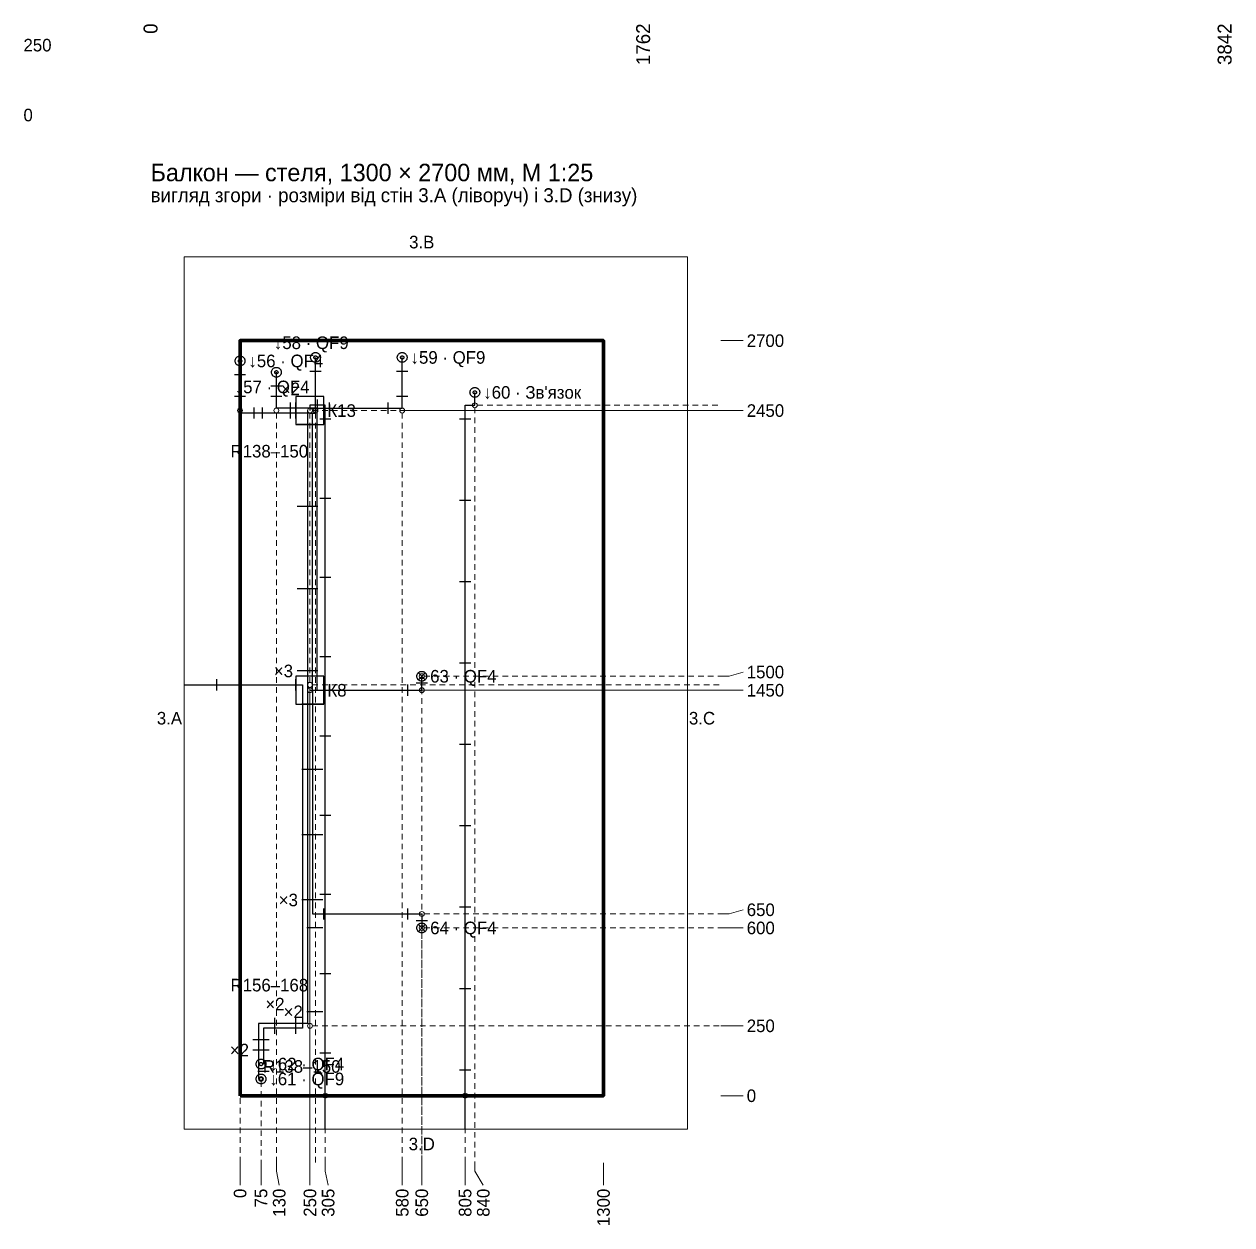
# Paper-space layout '09 Розгортки (продовження)' of a CAD drawing. Header units: millimetres. Extents: x 0 to 841, y 0 to 594.
# Drawn here: x 305.5 to 478.3, y 250.1 to 421.9 of the extents above; entities that cross this region are included whole.
import ezdxf
from ezdxf.enums import TextEntityAlignment as Align

# ---------------------------------------------------------------- set-up
doc = ezdxf.new("R2010")
doc.units = ezdxf.units.MM
doc.linetypes.add('E_CABLE_DASH', pattern=[225, 150, -75])
for name, color, linetype in [('E-ELEV', 7, 'Continuous'), ('M-FIX', 7, 'Continuous'), ('W-BOX', 1, 'Continuous'), ('W-CABLE-LIGHT', 1, 'E_CABLE_DASH'), ('W-CABLE-LOW', 1, 'E_CABLE_DASH'), ('W-CABLE-SOCKET', 1, 'E_CABLE_DASH')]:
    doc.layers.add(name, color=color, linetype=linetype)
doc.styles.add('PLEX_LIGHT', font='IBMPlexSans-Light.ttf')

psp = doc.layouts.new('09 Розгортки (продовження)')

# ---------------------------------------------------------------- linework, layer by layer
at = {"layer": 'E-ELEV', "lineweight": 13, "true_color": 0x29251f}
for p, q in [((405.19, 376.59), (406.39, 376.59)), ((406.39, 376.59), (408.39, 376.59)), ((405.19, 366.59), (406.39, 366.59)), ((406.39, 366.59), (408.39, 366.59)), ((405.19, 328.59), (406.39, 328.59)), ((406.39, 328.59), (408.39, 329.19)), ((405.19, 326.59), (406.39, 326.59)), ((406.39, 326.59), (408.39, 326.59)), ((405.19, 294.59), (406.39, 294.59)), ((406.39, 294.59), (408.39, 295.19)), ((405.19, 292.59), (406.39, 292.59)), ((406.39, 292.59), (408.39, 292.59)), ((405.19, 278.59), (406.39, 278.59)), ((406.39, 278.59), (408.39, 278.59)), ((405.19, 268.59), (406.39, 268.59)), ((406.39, 268.59), (408.39, 268.59)), ((336.39, 258.99), (336.39, 257.79)), ((336.39, 257.79), (336.39, 255.79)), ((339.39, 258.99), (339.39, 257.79)), ((339.39, 257.79), (339.39, 255.79)), ((341.59, 258.99), (341.59, 257.79)), ((341.59, 257.79), (341.99, 255.79)), ((346.39, 258.99), (346.39, 257.79)), ((346.39, 257.79), (346.39, 255.79)), ((348.59, 258.99), (348.59, 257.79)), ((348.59, 257.79), (348.99, 255.79)), ((359.59, 258.99), (359.59, 257.79)), ((359.59, 257.79), (359.59, 255.79)), ((362.39, 258.99), (362.39, 257.79)), ((362.39, 257.79), (362.39, 255.79)), ((368.59, 258.99), (368.59, 257.79)), ((368.59, 257.79), (368.59, 255.79)), ((369.99, 258.99), (369.99, 257.79)), ((369.99, 257.79), (371.19, 255.79)), ((388.39, 258.99), (388.39, 257.79)), ((388.39, 257.79), (388.39, 255.79))]:
    psp.add_line(p, q, dxfattribs=at)
at = {"layer": 'E-ELEV', "lineweight": 13, "true_color": 0xd9d3c8}
for p, q in [((346.74, 366.59), (347.54, 366.59)), ((348.14, 366.59), (348.94, 366.59)), ((349.54, 366.59), (350.34, 366.59)), ((350.94, 366.59), (351.74, 366.59)), ((352.34, 366.59), (353.14, 366.59)), ((353.74, 366.59), (354.54, 366.59)), ((355.14, 366.59), (355.94, 366.59)), ((356.54, 366.59), (357.34, 366.59)), ((357.94, 366.59), (358.74, 366.59)), ((359.34, 366.59), (360.14, 366.59)), ((359.94, 366.59), (360.74, 366.59)), ((360.74, 366.59), (361.54, 366.59)), ((361.34, 366.59), (362.14, 366.59)), ((362.14, 366.59), (362.94, 366.59)), ((362.74, 366.59), (363.54, 366.59)), ((363.54, 366.59), (364.34, 366.59)), ((364.14, 366.59), (364.94, 366.59)), ((364.94, 366.59), (365.74, 366.59)), ((365.54, 366.59), (366.34, 366.59)), ((366.34, 366.59), (367.14, 366.59)), ((366.94, 366.59), (367.74, 366.59)), ((367.74, 366.59), (368.54, 366.59)), ((368.34, 366.59), (369.14, 366.59)), ((369.14, 366.59), (369.94, 366.59)), ((369.74, 366.59), (370.54, 366.59)), ((369.99, 367), (369.99, 366.2)), ((370.34, 367.35), (371.14, 367.35)), ((370.54, 366.59), (371.34, 366.59)), ((371.14, 366.59), (371.94, 366.59)), ((371.74, 367.35), (372.54, 367.35)), ((371.94, 366.59), (372.74, 366.59)), ((372.54, 366.59), (373.34, 366.59)), ((373.14, 367.35), (373.94, 367.35)), ((373.34, 366.59), (374.14, 366.59)), ((373.94, 366.59), (374.74, 366.59)), ((374.54, 367.35), (375.34, 367.35)), ((374.74, 366.59), (375.54, 366.59)), ((375.34, 366.59), (376.14, 366.59)), ((375.94, 367.35), (376.74, 367.35)), ((376.14, 366.59), (376.94, 366.59)), ((376.74, 366.59), (377.54, 366.59)), ((377.34, 367.35), (378.14, 367.35)), ((377.54, 366.59), (378.34, 366.59)), ((378.14, 366.59), (378.94, 366.59)), ((378.74, 367.35), (379.54, 367.35)), ((378.94, 366.59), (379.74, 366.59)), ((379.54, 366.59), (380.34, 366.59)), ((380.14, 367.35), (380.94, 367.35)), ((380.34, 366.59), (381.14, 366.59)), ((380.94, 366.59), (381.74, 366.59)), ((381.54, 367.35), (382.34, 367.35)), ((381.74, 366.59), (382.54, 366.59)), ((382.34, 366.59), (383.14, 366.59)), ((382.94, 367.35), (383.74, 367.35)), ((383.14, 366.59), (383.94, 366.59)), ((383.74, 366.59), (384.54, 366.59)), ((384.34, 367.35), (385.14, 367.35)), ((384.54, 366.59), (385.34, 366.59)), ((385.14, 366.59), (385.94, 366.59)), ((385.74, 367.35), (386.54, 367.35)), ((385.94, 366.59), (386.74, 366.59)), ((386.54, 366.59), (387.34, 366.59)), ((387.14, 367.35), (387.94, 367.35)), ((387.34, 366.59), (388.14, 366.59)), ((387.94, 366.59), (388.74, 366.59)), ((388.54, 367.35), (389.34, 367.35)), ((388.74, 366.59), (389.54, 366.59)), ((389.34, 366.59), (390.14, 366.59)), ((389.94, 367.35), (390.74, 367.35)), ((390.14, 366.59), (390.94, 366.59)), ((390.74, 366.59), (391.54, 366.59)), ((391.34, 367.35), (392.14, 367.35)), ((391.54, 366.59), (392.34, 366.59)), ((392.14, 366.59), (392.94, 366.59)), ((392.74, 367.35), (393.54, 367.35)), ((392.94, 366.59), (393.74, 366.59)), ((393.54, 366.59), (394.34, 366.59)), ((394.14, 367.35), (394.94, 367.35)), ((394.34, 366.59), (395.14, 366.59)), ((394.94, 366.59), (395.74, 366.59)), ((395.54, 367.35), (396.34, 367.35)), ((395.74, 366.59), (396.54, 366.59)), ((396.34, 366.59), (397.14, 366.59)), ((396.94, 367.35), (397.74, 367.35)), ((397.14, 366.59), (397.94, 366.59)), ((397.74, 366.59), (398.54, 366.59)), ((398.34, 367.35), (399.14, 367.35)), ((398.54, 366.59), (399.34, 366.59)), ((399.14, 366.59), (399.94, 366.59)), ((399.74, 367.35), (400.54, 367.35)), ((399.94, 366.59), (400.74, 366.59)), ((400.54, 366.59), (401.34, 366.59)), ((401.14, 367.35), (401.94, 367.35)), ((401.34, 366.59), (402.14, 366.59)), ((401.94, 366.59), (402.74, 366.59)), ((402.54, 367.35), (403.34, 367.35)), ((402.74, 366.59), (403.54, 366.59)), ((403.34, 366.59), (404.14, 366.59)), ((403.94, 367.35), (404.74, 367.35)), ((404.14, 366.59), (404.94, 366.59)), ((404.74, 366.59), (405.19, 366.59)), ((336.39, 366.24), (336.39, 365.44)), ((336.39, 364.84), (336.39, 364.04)), ((341.59, 366.24), (341.59, 365.44)), ((341.59, 364.84), (341.59, 364.04)), ((346.39, 366.24), (346.39, 365.44)), ((346.39, 364.84), (346.39, 364.04)), ((347.19, 366.24), (347.19, 365.44)), ((347.19, 364.84), (347.19, 364.04)), ((359.59, 366.24), (359.59, 365.44)), ((359.59, 364.84), (359.59, 364.04)), ((369.99, 365.6), (369.99, 364.8)), ((336.39, 363.44), (336.39, 362.64)), ((341.59, 363.44), (341.59, 362.64)), ((346.39, 363.44), (346.39, 362.64)), ((347.19, 363.44), (347.19, 362.64)), ((359.59, 363.44), (359.59, 362.64)), ((369.99, 364.2), (369.99, 363.4)), ((336.39, 362.04), (336.39, 361.24)), ((341.59, 362.04), (341.59, 361.24)), ((346.39, 362.04), (346.39, 361.24)), ((347.19, 362.04), (347.19, 361.24)), ((359.59, 362.04), (359.59, 361.24)), ((369.99, 362.8), (369.99, 362)), ((369.99, 361.4), (369.99, 360.6)), ((336.39, 360.64), (336.39, 359.84)), ((341.59, 360.64), (341.59, 359.84)), ((346.39, 360.64), (346.39, 359.84)), ((347.19, 360.64), (347.19, 359.84)), ((359.59, 360.64), (359.59, 359.84)), ((369.99, 360), (369.99, 359.2)), ((336.39, 359.24), (336.39, 358.44)), ((336.39, 357.84), (336.39, 357.04)), ((341.59, 359.24), (341.59, 358.44)), ((341.59, 357.84), (341.59, 357.04)), ((346.39, 359.24), (346.39, 358.44)), ((346.39, 357.84), (346.39, 357.04)), ((347.19, 359.24), (347.19, 358.44)), ((347.19, 357.84), (347.19, 357.04)), ((359.59, 359.24), (359.59, 358.44)), ((359.59, 357.84), (359.59, 357.04)), ((369.99, 358.6), (369.99, 357.8)), ((336.39, 356.44), (336.39, 355.64)), ((341.59, 356.44), (341.59, 355.64)), ((346.39, 356.44), (346.39, 355.64)), ((347.19, 356.44), (347.19, 355.64)), ((359.59, 356.44), (359.59, 355.64)), ((369.99, 357.2), (369.99, 356.4)), ((336.39, 355.04), (336.39, 354.24)), ((341.59, 355.04), (341.59, 354.24)), ((346.39, 355.04), (346.39, 354.24)), ((347.19, 355.04), (347.19, 354.24)), ((359.59, 355.04), (359.59, 354.24)), ((369.99, 355.8), (369.99, 355)), ((369.99, 354.4), (369.99, 353.6)), ((336.39, 353.64), (336.39, 352.84)), ((341.59, 353.64), (341.59, 352.84)), ((346.39, 353.64), (346.39, 352.84)), ((347.19, 353.64), (347.19, 352.84)), ((359.59, 353.64), (359.59, 352.84)), ((369.99, 353), (369.99, 352.2)), ((336.39, 352.24), (336.39, 351.44)), ((336.39, 350.84), (336.39, 350.04)), ((341.59, 352.24), (341.59, 351.44)), ((341.59, 350.84), (341.59, 350.04)), ((346.39, 352.24), (346.39, 351.44)), ((346.39, 350.84), (346.39, 350.04)), ((347.19, 352.24), (347.19, 351.44)), ((347.19, 350.84), (347.19, 350.04)), ((359.59, 352.24), (359.59, 351.44)), ((359.59, 350.84), (359.59, 350.04)), ((369.99, 351.6), (369.99, 350.8)), ((336.39, 349.44), (336.39, 348.64)), ((341.59, 349.44), (341.59, 348.64)), ((346.39, 349.44), (346.39, 348.64)), ((347.19, 349.44), (347.19, 348.64)), ((359.59, 349.44), (359.59, 348.64)), ((369.99, 350.2), (369.99, 349.4)), ((336.39, 348.04), (336.39, 347.24)), ((341.59, 348.04), (341.59, 347.24)), ((346.39, 348.04), (346.39, 347.24)), ((347.19, 348.04), (347.19, 347.24)), ((359.59, 348.04), (359.59, 347.24)), ((369.99, 348.8), (369.99, 348)), ((369.99, 347.4), (369.99, 346.6)), ((336.39, 346.64), (336.39, 345.84)), ((341.59, 346.64), (341.59, 345.84)), ((346.39, 346.64), (346.39, 345.84)), ((347.19, 346.64), (347.19, 345.84)), ((359.59, 346.64), (359.59, 345.84)), ((369.99, 346), (369.99, 345.2)), ((336.39, 345.24), (336.39, 344.44)), ((341.59, 345.24), (341.59, 344.44)), ((346.39, 345.24), (346.39, 344.44)), ((347.19, 345.24), (347.19, 344.44)), ((359.59, 345.24), (359.59, 344.44)), ((369.99, 344.6), (369.99, 343.8)), ((336.39, 343.84), (336.39, 343.04)), ((336.39, 342.44), (336.39, 341.64)), ((341.59, 343.84), (341.59, 343.04)), ((341.59, 342.44), (341.59, 341.64)), ((346.39, 343.84), (346.39, 343.04)), ((346.39, 342.44), (346.39, 341.64)), ((347.19, 343.84), (347.19, 343.04)), ((347.19, 342.44), (347.19, 341.64)), ((359.59, 343.84), (359.59, 343.04)), ((359.59, 342.44), (359.59, 341.64)), ((369.99, 343.2), (369.99, 342.4)), ((336.39, 341.04), (336.39, 340.24)), ((341.59, 341.04), (341.59, 340.24)), ((346.39, 341.04), (346.39, 340.24)), ((347.19, 341.04), (347.19, 340.24)), ((359.59, 341.04), (359.59, 340.24)), ((369.99, 341.8), (369.99, 341)), ((336.39, 339.64), (336.39, 338.84)), ((341.59, 339.64), (341.59, 338.84)), ((346.39, 339.64), (346.39, 338.84)), ((347.19, 339.64), (347.19, 338.84)), ((359.59, 339.64), (359.59, 338.84)), ((369.99, 340.4), (369.99, 339.6)), ((369.99, 339), (369.99, 338.2)), ((336.39, 338.24), (336.39, 337.44)), ((341.59, 338.24), (341.59, 337.44)), ((346.39, 338.24), (346.39, 337.44)), ((347.19, 338.24), (347.19, 337.44)), ((359.59, 338.24), (359.59, 337.44)), ((369.99, 337.6), (369.99, 336.8)), ((336.39, 336.84), (336.39, 336.04)), ((336.39, 335.44), (336.39, 334.64)), ((341.59, 336.84), (341.59, 336.04)), ((341.59, 335.44), (341.59, 334.64)), ((346.39, 336.84), (346.39, 336.04)), ((346.39, 335.44), (346.39, 334.64)), ((347.19, 336.84), (347.19, 336.04)), ((347.19, 335.44), (347.19, 334.64)), ((359.59, 336.84), (359.59, 336.04)), ((359.59, 335.44), (359.59, 334.64)), ((369.99, 336.2), (369.99, 335.4)), ((336.39, 334.04), (336.39, 333.24)), ((341.59, 334.04), (341.59, 333.24)), ((346.39, 334.04), (346.39, 333.24)), ((347.19, 334.04), (347.19, 333.24)), ((359.59, 334.04), (359.59, 333.24)), ((369.99, 334.8), (369.99, 334)), ((336.39, 332.64), (336.39, 331.84)), ((341.59, 332.64), (341.59, 331.84)), ((346.39, 332.64), (346.39, 331.84)), ((347.19, 332.64), (347.19, 331.84)), ((359.59, 332.64), (359.59, 331.84)), ((369.99, 333.4), (369.99, 332.6)), ((369.99, 332), (369.99, 331.2)), ((336.39, 331.24), (336.39, 330.44)), ((341.59, 331.24), (341.59, 330.44)), ((346.39, 331.24), (346.39, 330.44)), ((347.19, 331.24), (347.19, 330.44)), ((359.59, 331.24), (359.59, 330.44)), ((369.99, 330.6), (369.99, 329.8)), ((336.39, 329.84), (336.39, 329.04)), ((336.39, 328.44), (336.39, 327.64)), ((341.59, 329.84), (341.59, 329.04)), ((341.59, 328.44), (341.59, 327.64)), ((346.39, 329.84), (346.39, 329.04)), ((346.39, 328.44), (346.39, 327.64)), ((347.19, 329.84), (347.19, 329.04)), ((347.19, 328.44), (347.19, 327.64)), ((359.59, 329.84), (359.59, 329.04)), ((359.59, 328.44), (359.59, 327.64)), ((362.74, 328.59), (363.54, 328.59)), ((364.14, 328.59), (364.94, 328.59)), ((365.54, 328.59), (366.34, 328.59)), ((366.94, 328.59), (367.74, 328.59)), ((368.34, 328.59), (369.14, 328.59)), ((369.74, 328.59), (370.54, 328.59)), ((369.99, 329.2), (369.99, 328.4)), ((371.14, 328.59), (371.94, 328.59)), ((372.54, 328.59), (373.34, 328.59)), ((373.94, 328.59), (374.74, 328.59)), ((375.34, 328.59), (376.14, 328.59)), ((376.74, 328.59), (377.54, 328.59)), ((378.14, 328.59), (378.94, 328.59)), ((379.54, 328.59), (380.34, 328.59)), ((380.94, 328.59), (381.74, 328.59)), ((382.34, 328.59), (383.14, 328.59)), ((383.74, 328.59), (384.54, 328.59)), ((385.14, 328.59), (385.94, 328.59)), ((386.54, 328.59), (387.34, 328.59)), ((387.94, 328.59), (388.74, 328.59)), ((389.34, 328.59), (390.14, 328.59)), ((390.74, 328.59), (391.54, 328.59)), ((392.14, 328.59), (392.94, 328.59)), ((393.54, 328.59), (394.34, 328.59)), ((394.94, 328.59), (395.74, 328.59)), ((396.34, 328.59), (397.14, 328.59)), ((397.74, 328.59), (398.54, 328.59)), ((399.14, 328.59), (399.94, 328.59)), ((400.54, 328.59), (401.34, 328.59)), ((401.94, 328.59), (402.74, 328.59)), ((403.34, 328.59), (404.14, 328.59)), ((404.74, 328.59), (405.19, 328.59)), ((336.39, 327.04), (336.39, 326.24)), ((341.59, 327.04), (341.59, 326.24)), ((346.39, 327.04), (346.39, 326.24)), ((346.74, 327.35), (347.54, 327.35)), ((347.19, 327.04), (347.19, 326.24)), ((348.14, 327.35), (348.94, 327.35)), ((349.54, 327.35), (350.34, 327.35)), ((350.94, 327.35), (351.74, 327.35)), ((352.34, 327.35), (353.14, 327.35)), ((353.74, 327.35), (354.54, 327.35)), ((355.14, 327.35), (355.94, 327.35)), ((356.54, 327.35), (357.34, 327.35)), ((357.94, 327.35), (358.74, 327.35)), ((359.34, 327.35), (360.14, 327.35)), ((359.59, 327.04), (359.59, 326.24)), ((360.74, 327.35), (361.54, 327.35)), ((362.14, 327.35), (362.94, 327.35)), ((362.39, 328.24), (362.39, 327.44)), ((362.39, 326.84), (362.39, 326.04)), ((363.54, 327.35), (364.34, 327.35)), ((364.94, 327.35), (365.74, 327.35)), ((366.34, 327.35), (367.14, 327.35)), ((367.74, 327.35), (368.54, 327.35)), ((369.14, 327.35), (369.94, 327.35)), ((369.99, 327.8), (369.99, 327)), ((370.54, 327.35), (371.34, 327.35)), ((371.94, 327.35), (372.74, 327.35)), ((373.34, 327.35), (374.14, 327.35)), ((374.74, 327.35), (375.54, 327.35)), ((376.14, 327.35), (376.94, 327.35)), ((377.54, 327.35), (378.34, 327.35)), ((378.94, 327.35), (379.74, 327.35)), ((380.34, 327.35), (381.14, 327.35)), ((381.74, 327.35), (382.54, 327.35)), ((383.14, 327.35), (383.94, 327.35)), ((384.54, 327.35), (385.34, 327.35)), ((385.94, 327.35), (386.74, 327.35)), ((387.34, 327.35), (388.14, 327.35)), ((388.74, 327.35), (389.54, 327.35)), ((390.14, 327.35), (390.94, 327.35)), ((391.54, 327.35), (392.34, 327.35)), ((392.94, 327.35), (393.74, 327.35)), ((394.34, 327.35), (395.14, 327.35)), ((395.74, 327.35), (396.54, 327.35)), ((397.14, 327.35), (397.94, 327.35)), ((398.54, 327.35), (399.34, 327.35)), ((399.94, 327.35), (400.74, 327.35)), ((401.34, 327.35), (402.14, 327.35)), ((402.74, 327.35), (403.54, 327.35)), ((404.14, 327.35), (404.94, 327.35)), ((336.39, 325.64), (336.39, 324.84)), ((341.59, 325.64), (341.59, 324.84)), ((346.39, 326.24), (346.39, 325.44)), ((346.39, 325.64), (346.39, 324.84)), ((346.74, 326.59), (347.54, 326.59)), ((347.19, 325.64), (347.19, 324.84)), ((348.14, 326.59), (348.94, 326.59)), ((349.54, 326.59), (350.34, 326.59)), ((350.94, 326.59), (351.74, 326.59)), ((352.34, 326.59), (353.14, 326.59)), ((353.74, 326.59), (354.54, 326.59)), ((355.14, 326.59), (355.94, 326.59)), ((356.54, 326.59), (357.34, 326.59)), ((357.94, 326.59), (358.74, 326.59)), ((359.34, 326.59), (360.14, 326.59)), ((359.59, 325.64), (359.59, 324.84)), ((360.74, 326.59), (361.54, 326.59)), ((362.14, 326.59), (362.94, 326.59)), ((362.39, 325.44), (362.39, 324.64)), ((362.74, 326.59), (363.54, 326.59)), ((363.54, 326.59), (364.34, 326.59)), ((364.14, 326.59), (364.94, 326.59)), ((364.94, 326.59), (365.74, 326.59)), ((365.54, 326.59), (366.34, 326.59)), ((366.34, 326.59), (367.14, 326.59)), ((366.94, 326.59), (367.74, 326.59)), ((367.74, 326.59), (368.54, 326.59)), ((368.34, 326.59), (369.14, 326.59)), ((369.14, 326.59), (369.94, 326.59)), ((369.74, 326.59), (370.54, 326.59)), ((369.99, 326.4), (369.99, 325.6)), ((369.99, 325), (369.99, 324.2)), ((370.54, 326.59), (371.34, 326.59)), ((371.14, 326.59), (371.94, 326.59)), ((371.94, 326.59), (372.74, 326.59)), ((372.54, 326.59), (373.34, 326.59)), ((373.34, 326.59), (374.14, 326.59)), ((373.94, 326.59), (374.74, 326.59)), ((374.74, 326.59), (375.54, 326.59)), ((375.34, 326.59), (376.14, 326.59)), ((376.14, 326.59), (376.94, 326.59)), ((376.74, 326.59), (377.54, 326.59)), ((377.54, 326.59), (378.34, 326.59)), ((378.14, 326.59), (378.94, 326.59)), ((378.94, 326.59), (379.74, 326.59)), ((379.54, 326.59), (380.34, 326.59)), ((380.34, 326.59), (381.14, 326.59)), ((380.94, 326.59), (381.74, 326.59)), ((381.74, 326.59), (382.54, 326.59)), ((382.34, 326.59), (383.14, 326.59)), ((383.14, 326.59), (383.94, 326.59)), ((383.74, 326.59), (384.54, 326.59)), ((384.54, 326.59), (385.34, 326.59)), ((385.14, 326.59), (385.94, 326.59)), ((385.94, 326.59), (386.74, 326.59)), ((386.54, 326.59), (387.34, 326.59)), ((387.34, 326.59), (388.14, 326.59)), ((387.94, 326.59), (388.74, 326.59)), ((388.74, 326.59), (389.54, 326.59)), ((389.34, 326.59), (390.14, 326.59)), ((390.14, 326.59), (390.94, 326.59)), ((390.74, 326.59), (391.54, 326.59)), ((391.54, 326.59), (392.34, 326.59)), ((392.14, 326.59), (392.94, 326.59)), ((392.94, 326.59), (393.74, 326.59)), ((393.54, 326.59), (394.34, 326.59)), ((394.34, 326.59), (395.14, 326.59)), ((394.94, 326.59), (395.74, 326.59)), ((395.74, 326.59), (396.54, 326.59)), ((396.34, 326.59), (397.14, 326.59)), ((397.14, 326.59), (397.94, 326.59)), ((397.74, 326.59), (398.54, 326.59)), ((398.54, 326.59), (399.34, 326.59)), ((399.14, 326.59), (399.94, 326.59)), ((399.94, 326.59), (400.74, 326.59)), ((400.54, 326.59), (401.34, 326.59)), ((401.34, 326.59), (402.14, 326.59)), ((401.94, 326.59), (402.74, 326.59)), ((402.74, 326.59), (403.54, 326.59)), ((403.34, 326.59), (404.14, 326.59)), ((404.14, 326.59), (404.94, 326.59)), ((404.74, 326.59), (405.19, 326.59)), ((336.39, 324.24), (336.39, 323.44)), ((341.59, 324.24), (341.59, 323.44)), ((346.39, 324.84), (346.39, 324.04)), ((346.39, 324.24), (346.39, 323.44)), ((346.39, 323.44), (346.39, 322.64)), ((347.19, 324.24), (347.19, 323.44)), ((359.59, 324.24), (359.59, 323.44)), ((362.39, 324.04), (362.39, 323.24)), ((369.99, 323.6), (369.99, 322.8)), ((336.39, 322.84), (336.39, 322.04)), ((336.39, 321.44), (336.39, 320.64)), ((341.59, 322.84), (341.59, 322.04)), ((341.59, 321.44), (341.59, 320.64)), ((346.39, 322.84), (346.39, 322.04)), ((346.39, 322.04), (346.39, 321.24)), ((346.39, 321.44), (346.39, 320.64)), ((347.19, 322.84), (347.19, 322.04)), ((347.19, 321.44), (347.19, 320.64)), ((359.59, 322.84), (359.59, 322.04)), ((359.59, 321.44), (359.59, 320.64)), ((362.39, 322.64), (362.39, 321.84)), ((369.99, 322.2), (369.99, 321.4)), ((336.39, 320.04), (336.39, 319.24)), ((341.59, 320.04), (341.59, 319.24)), ((346.39, 320.64), (346.39, 319.84)), ((346.39, 320.04), (346.39, 319.24)), ((347.19, 320.04), (347.19, 319.24)), ((359.59, 320.04), (359.59, 319.24)), ((362.39, 321.24), (362.39, 320.44)), ((362.39, 319.84), (362.39, 319.04)), ((369.99, 320.8), (369.99, 320)), ((336.39, 318.64), (336.39, 317.84)), ((341.59, 318.64), (341.59, 317.84)), ((346.39, 319.24), (346.39, 318.44)), ((346.39, 318.64), (346.39, 317.84)), ((347.19, 318.64), (347.19, 317.84)), ((359.59, 318.64), (359.59, 317.84)), ((362.39, 318.44), (362.39, 317.64)), ((369.99, 319.4), (369.99, 318.6)), ((369.99, 318), (369.99, 317.2)), ((336.39, 317.24), (336.39, 316.44)), ((341.59, 317.24), (341.59, 316.44)), ((346.39, 317.84), (346.39, 317.04)), ((346.39, 317.24), (346.39, 316.44)), ((346.39, 316.44), (346.39, 315.64)), ((347.19, 317.24), (347.19, 316.44)), ((359.59, 317.24), (359.59, 316.44)), ((362.39, 317.04), (362.39, 316.24)), ((369.99, 316.6), (369.99, 315.8)), ((336.39, 315.84), (336.39, 315.04)), ((341.59, 315.84), (341.59, 315.04)), ((346.39, 315.84), (346.39, 315.04)), ((346.39, 315.04), (346.39, 314.24)), ((347.19, 315.84), (347.19, 315.04)), ((359.59, 315.84), (359.59, 315.04)), ((362.39, 315.64), (362.39, 314.84)), ((369.99, 315.2), (369.99, 314.4)), ((336.39, 314.44), (336.39, 313.64)), ((336.39, 313.04), (336.39, 312.24)), ((341.59, 314.44), (341.59, 313.64)), ((341.59, 313.04), (341.59, 312.24)), ((346.39, 314.44), (346.39, 313.64)), ((346.39, 313.64), (346.39, 312.84)), ((346.39, 313.04), (346.39, 312.24)), ((347.19, 314.44), (347.19, 313.64)), ((347.19, 313.04), (347.19, 312.24)), ((359.59, 314.44), (359.59, 313.64)), ((359.59, 313.04), (359.59, 312.24)), ((362.39, 314.24), (362.39, 313.44)), ((362.39, 312.84), (362.39, 312.04)), ((369.99, 313.8), (369.99, 313)), ((336.39, 311.64), (336.39, 310.84)), ((341.59, 311.64), (341.59, 310.84)), ((346.39, 312.24), (346.39, 311.44)), ((346.39, 311.64), (346.39, 310.84)), ((347.19, 311.64), (347.19, 310.84)), ((359.59, 311.64), (359.59, 310.84)), ((362.39, 311.44), (362.39, 310.64)), ((369.99, 312.4), (369.99, 311.6)), ((336.39, 310.24), (336.39, 309.44)), ((341.59, 310.24), (341.59, 309.44)), ((346.39, 310.84), (346.39, 310.04)), ((346.39, 310.24), (346.39, 309.44)), ((346.39, 309.44), (346.39, 308.64)), ((347.19, 310.24), (347.19, 309.44)), ((359.59, 310.24), (359.59, 309.44)), ((362.39, 310.04), (362.39, 309.24)), ((369.99, 311), (369.99, 310.2)), ((369.99, 309.6), (369.99, 308.8)), ((336.39, 308.84), (336.39, 308.04)), ((341.59, 308.84), (341.59, 308.04)), ((346.39, 308.84), (346.39, 308.04)), ((346.39, 308.04), (346.39, 307.24)), ((347.19, 308.84), (347.19, 308.04)), ((359.59, 308.84), (359.59, 308.04)), ((362.39, 308.64), (362.39, 307.84)), ((369.99, 308.2), (369.99, 307.4)), ((336.39, 307.44), (336.39, 306.64)), ((336.39, 306.04), (336.39, 305.24)), ((341.59, 307.44), (341.59, 306.64)), ((341.59, 306.04), (341.59, 305.24)), ((346.39, 307.44), (346.39, 306.64)), ((346.39, 306.64), (346.39, 305.84)), ((346.39, 306.04), (346.39, 305.24)), ((347.19, 307.44), (347.19, 306.64)), ((347.19, 306.04), (347.19, 305.24)), ((359.59, 307.44), (359.59, 306.64)), ((359.59, 306.04), (359.59, 305.24)), ((362.39, 307.24), (362.39, 306.44)), ((369.99, 306.8), (369.99, 306)), ((336.39, 304.64), (336.39, 303.84)), ((341.59, 304.64), (341.59, 303.84)), ((346.39, 305.24), (346.39, 304.44)), ((346.39, 304.64), (346.39, 303.84)), ((347.19, 304.64), (347.19, 303.84)), ((359.59, 304.64), (359.59, 303.84)), ((362.39, 305.84), (362.39, 305.04)), ((362.39, 304.44), (362.39, 303.64)), ((369.99, 305.4), (369.99, 304.6)), ((336.39, 303.24), (336.39, 302.44)), ((341.59, 303.24), (341.59, 302.44)), ((346.39, 303.84), (346.39, 303.04)), ((346.39, 303.24), (346.39, 302.44)), ((346.39, 302.44), (346.39, 301.64)), ((347.19, 303.24), (347.19, 302.44)), ((359.59, 303.24), (359.59, 302.44)), ((362.39, 303.04), (362.39, 302.24)), ((369.99, 304), (369.99, 303.2)), ((369.99, 302.6), (369.99, 301.8)), ((336.39, 301.84), (336.39, 301.04)), ((341.59, 301.84), (341.59, 301.04)), ((346.39, 301.84), (346.39, 301.04)), ((346.39, 301.04), (346.39, 300.24)), ((347.19, 301.84), (347.19, 301.04)), ((359.59, 301.84), (359.59, 301.04)), ((362.39, 301.64), (362.39, 300.84)), ((369.99, 301.2), (369.99, 300.4)), ((336.39, 300.44), (336.39, 299.64)), ((336.39, 299.04), (336.39, 298.24)), ((341.59, 300.44), (341.59, 299.64)), ((341.59, 299.04), (341.59, 298.24)), ((346.39, 300.44), (346.39, 299.64)), ((346.39, 299.64), (346.39, 298.84)), ((346.39, 299.04), (346.39, 298.24)), ((347.19, 300.44), (347.19, 299.64)), ((347.19, 299.04), (347.19, 298.24)), ((359.59, 300.44), (359.59, 299.64)), ((359.59, 299.04), (359.59, 298.24)), ((362.39, 300.24), (362.39, 299.44)), ((369.99, 299.8), (369.99, 299)), ((336.39, 297.64), (336.39, 296.84)), ((341.59, 297.64), (341.59, 296.84)), ((346.39, 298.24), (346.39, 297.44)), ((346.39, 297.64), (346.39, 296.84)), ((347.19, 297.64), (347.19, 296.84)), ((359.59, 297.64), (359.59, 296.84)), ((362.39, 298.84), (362.39, 298.04)), ((362.39, 297.44), (362.39, 296.64)), ((369.99, 298.4), (369.99, 297.6)), ((336.39, 296.24), (336.39, 295.44)), ((341.59, 296.24), (341.59, 295.44)), ((346.39, 296.84), (346.39, 296.04)), ((346.39, 296.24), (346.39, 295.44)), ((347.19, 296.24), (347.19, 295.44)), ((359.59, 296.24), (359.59, 295.44)), ((362.39, 296.04), (362.39, 295.24)), ((369.99, 297), (369.99, 296.2)), ((369.99, 295.6), (369.99, 294.8)), ((336.39, 294.84), (336.39, 294.04)), ((341.59, 294.84), (341.59, 294.04)), ((346.39, 295.44), (346.39, 294.64)), ((346.39, 294.84), (346.39, 294.04)), ((346.39, 294.04), (346.39, 293.24)), ((347.19, 294.84), (347.19, 294.04)), ((359.59, 294.84), (359.59, 294.04)), ((362.39, 294.64), (362.39, 293.84)), ((362.74, 294.59), (363.54, 294.59)), ((364.14, 294.59), (364.94, 294.59)), ((365.54, 294.59), (366.34, 294.59)), ((366.94, 294.59), (367.74, 294.59)), ((368.34, 294.59), (369.14, 294.59)), ((369.74, 294.59), (370.54, 294.59)), ((369.99, 294.2), (369.99, 293.4)), ((371.14, 294.59), (371.94, 294.59)), ((372.54, 294.59), (373.34, 294.59)), ((373.94, 294.59), (374.74, 294.59)), ((375.34, 294.59), (376.14, 294.59)), ((376.74, 294.59), (377.54, 294.59)), ((378.14, 294.59), (378.94, 294.59)), ((379.54, 294.59), (380.34, 294.59)), ((380.94, 294.59), (381.74, 294.59)), ((382.34, 294.59), (383.14, 294.59)), ((383.74, 294.59), (384.54, 294.59)), ((385.14, 294.59), (385.94, 294.59)), ((386.54, 294.59), (387.34, 294.59)), ((387.94, 294.59), (388.74, 294.59)), ((389.34, 294.59), (390.14, 294.59)), ((390.74, 294.59), (391.54, 294.59)), ((392.14, 294.59), (392.94, 294.59)), ((393.54, 294.59), (394.34, 294.59)), ((394.94, 294.59), (395.74, 294.59)), ((396.34, 294.59), (397.14, 294.59)), ((397.74, 294.59), (398.54, 294.59)), ((399.14, 294.59), (399.94, 294.59)), ((400.54, 294.59), (401.34, 294.59)), ((401.94, 294.59), (402.74, 294.59)), ((403.34, 294.59), (404.14, 294.59)), ((404.74, 294.59), (405.19, 294.59)), ((336.39, 293.44), (336.39, 292.64)), ((336.39, 292.04), (336.39, 291.24)), ((341.59, 293.44), (341.59, 292.64)), ((341.59, 292.04), (341.59, 291.24)), ((346.39, 293.44), (346.39, 292.64)), ((346.39, 292.64), (346.39, 291.84)), ((346.39, 292.04), (346.39, 291.24)), ((347.19, 293.44), (347.19, 292.64)), ((347.19, 292.04), (347.19, 291.24)), ((359.59, 293.44), (359.59, 292.64)), ((359.59, 292.04), (359.59, 291.24)), ((362.39, 293.24), (362.39, 292.44)), ((362.39, 292.24), (362.39, 291.44)), ((362.39, 292.24), (362.39, 291.44)), ((362.74, 292.59), (363.54, 292.59)), ((364.14, 292.59), (364.94, 292.59)), ((365.54, 292.59), (366.34, 292.59)), ((366.94, 292.59), (367.74, 292.59)), ((368.34, 292.59), (369.14, 292.59)), ((369.74, 292.59), (370.54, 292.59)), ((369.99, 292.8), (369.99, 292)), ((371.14, 292.59), (371.94, 292.59)), ((372.54, 292.59), (373.34, 292.59)), ((373.94, 292.59), (374.74, 292.59)), ((375.34, 292.59), (376.14, 292.59)), ((376.74, 292.59), (377.54, 292.59)), ((378.14, 292.59), (378.94, 292.59)), ((379.54, 292.59), (380.34, 292.59)), ((380.94, 292.59), (381.74, 292.59)), ((382.34, 292.59), (383.14, 292.59)), ((383.74, 292.59), (384.54, 292.59)), ((385.14, 292.59), (385.94, 292.59)), ((386.54, 292.59), (387.34, 292.59)), ((387.94, 292.59), (388.74, 292.59)), ((389.34, 292.59), (390.14, 292.59)), ((390.74, 292.59), (391.54, 292.59)), ((392.14, 292.59), (392.94, 292.59)), ((393.54, 292.59), (394.34, 292.59)), ((394.94, 292.59), (395.74, 292.59)), ((396.34, 292.59), (397.14, 292.59)), ((397.74, 292.59), (398.54, 292.59)), ((399.14, 292.59), (399.94, 292.59)), ((400.54, 292.59), (401.34, 292.59)), ((401.94, 292.59), (402.74, 292.59)), ((403.34, 292.59), (404.14, 292.59)), ((404.74, 292.59), (405.19, 292.59)), ((336.39, 290.64), (336.39, 289.84)), ((341.59, 290.64), (341.59, 289.84)), ((346.39, 291.24), (346.39, 290.44)), ((346.39, 290.64), (346.39, 289.84)), ((347.19, 290.64), (347.19, 289.84)), ((359.59, 290.64), (359.59, 289.84)), ((362.39, 291.84), (362.39, 291.04)), ((362.39, 290.84), (362.39, 290.04)), ((362.39, 290.84), (362.39, 290.04)), ((362.39, 290.44), (362.39, 289.64)), ((369.99, 291.4), (369.99, 290.6)), ((336.39, 289.24), (336.39, 288.44)), ((341.59, 289.24), (341.59, 288.44)), ((346.39, 289.84), (346.39, 289.04)), ((346.39, 289.24), (346.39, 288.44)), ((347.19, 289.24), (347.19, 288.44)), ((359.59, 289.24), (359.59, 288.44)), ((362.39, 289.44), (362.39, 288.64)), ((362.39, 289.44), (362.39, 288.64)), ((362.39, 289.04), (362.39, 288.24)), ((369.99, 290), (369.99, 289.2)), ((369.99, 288.6), (369.99, 287.8)), ((336.39, 287.84), (336.39, 287.04)), ((341.59, 287.84), (341.59, 287.04)), ((346.39, 288.44), (346.39, 287.64)), ((346.39, 287.84), (346.39, 287.04)), ((346.39, 287.04), (346.39, 286.24)), ((347.19, 287.84), (347.19, 287.04)), ((359.59, 287.84), (359.59, 287.04)), ((362.39, 288.04), (362.39, 287.24)), ((362.39, 288.04), (362.39, 287.24)), ((362.39, 287.64), (362.39, 286.84)), ((369.99, 287.2), (369.99, 286.4)), ((336.39, 286.44), (336.39, 285.64)), ((341.59, 286.44), (341.59, 285.64)), ((346.39, 286.44), (346.39, 285.64)), ((346.39, 285.64), (346.39, 284.84)), ((347.19, 286.44), (347.19, 285.64)), ((359.59, 286.44), (359.59, 285.64)), ((362.39, 286.64), (362.39, 285.84)), ((362.39, 286.64), (362.39, 285.84)), ((362.39, 286.24), (362.39, 285.44)), ((362.39, 285.24), (362.39, 284.44)), ((362.39, 285.24), (362.39, 284.44)), ((369.99, 285.8), (369.99, 285)), ((336.39, 285.04), (336.39, 284.24)), ((336.39, 283.64), (336.39, 282.84)), ((341.59, 285.04), (341.59, 284.24)), ((341.59, 283.64), (341.59, 282.84)), ((346.39, 285.04), (346.39, 284.24)), ((346.39, 284.24), (346.39, 283.44)), ((346.39, 283.64), (346.39, 282.84)), ((347.19, 285.04), (347.19, 284.24)), ((347.19, 283.64), (347.19, 282.84)), ((359.59, 285.04), (359.59, 284.24)), ((359.59, 283.64), (359.59, 282.84)), ((362.39, 284.84), (362.39, 284.04)), ((362.39, 283.84), (362.39, 283.04)), ((362.39, 283.84), (362.39, 283.04)), ((362.39, 283.44), (362.39, 282.64)), ((369.99, 284.4), (369.99, 283.6)), ((336.39, 282.24), (336.39, 281.44)), ((341.59, 282.24), (341.59, 281.44)), ((346.39, 282.84), (346.39, 282.04)), ((346.39, 282.24), (346.39, 281.44)), ((347.19, 282.24), (347.19, 281.44)), ((359.59, 282.24), (359.59, 281.44)), ((362.39, 282.44), (362.39, 281.64)), ((362.39, 282.44), (362.39, 281.64)), ((362.39, 282.04), (362.39, 281.24)), ((369.99, 283), (369.99, 282.2)), ((336.39, 280.84), (336.39, 280.04)), ((341.59, 280.84), (341.59, 280.04)), ((346.39, 281.44), (346.39, 280.64)), ((346.39, 280.84), (346.39, 280.04)), ((346.39, 280.04), (346.39, 279.24)), ((347.19, 280.84), (347.19, 280.04)), ((359.59, 280.84), (359.59, 280.04)), ((362.39, 281.04), (362.39, 280.24)), ((362.39, 281.04), (362.39, 280.24)), ((362.39, 280.64), (362.39, 279.84)), ((369.99, 281.6), (369.99, 280.8)), ((369.99, 280.2), (369.99, 279.4)), ((336.39, 279.44), (336.39, 278.64)), ((341.59, 279.44), (341.59, 278.64)), ((346.39, 279.44), (346.39, 278.64)), ((346.39, 278.64), (346.39, 277.84)), ((346.39, 278.24), (346.39, 277.44)), ((346.74, 278.59), (347.54, 278.59)), ((347.19, 279.44), (347.19, 278.64)), ((348.14, 278.59), (348.94, 278.59)), ((349.54, 278.59), (350.34, 278.59)), ((350.94, 278.59), (351.74, 278.59)), ((352.34, 278.59), (353.14, 278.59)), ((353.74, 278.59), (354.54, 278.59)), ((355.14, 278.59), (355.94, 278.59)), ((356.54, 278.59), (357.34, 278.59)), ((357.94, 278.59), (358.74, 278.59)), ((359.34, 278.59), (360.14, 278.59)), ((359.59, 279.44), (359.59, 278.64)), ((360.74, 278.59), (361.54, 278.59)), ((362.14, 278.59), (362.94, 278.59)), ((362.39, 279.64), (362.39, 278.84)), ((362.39, 279.64), (362.39, 278.84)), ((362.39, 279.24), (362.39, 278.44)), ((362.39, 278.24), (362.39, 277.44)), ((362.39, 278.24), (362.39, 277.44)), ((363.54, 278.59), (364.34, 278.59)), ((364.94, 278.59), (365.74, 278.59)), ((366.34, 278.59), (367.14, 278.59)), ((367.74, 278.59), (368.54, 278.59)), ((369.14, 278.59), (369.94, 278.59)), ((369.99, 278.8), (369.99, 278)), ((370.54, 278.59), (371.34, 278.59)), ((371.94, 278.59), (372.74, 278.59)), ((373.34, 278.59), (374.14, 278.59)), ((374.74, 278.59), (375.54, 278.59)), ((376.14, 278.59), (376.94, 278.59)), ((377.54, 278.59), (378.34, 278.59)), ((378.94, 278.59), (379.74, 278.59)), ((380.34, 278.59), (381.14, 278.59)), ((381.74, 278.59), (382.54, 278.59)), ((383.14, 278.59), (383.94, 278.59)), ((384.54, 278.59), (385.34, 278.59)), ((385.94, 278.59), (386.74, 278.59)), ((387.34, 278.59), (388.14, 278.59)), ((388.74, 278.59), (389.54, 278.59)), ((390.14, 278.59), (390.94, 278.59)), ((391.54, 278.59), (392.34, 278.59)), ((392.94, 278.59), (393.74, 278.59)), ((394.34, 278.59), (395.14, 278.59)), ((395.74, 278.59), (396.54, 278.59)), ((397.14, 278.59), (397.94, 278.59)), ((398.54, 278.59), (399.34, 278.59)), ((399.94, 278.59), (400.74, 278.59)), ((401.34, 278.59), (402.14, 278.59)), ((402.74, 278.59), (403.54, 278.59)), ((404.14, 278.59), (404.94, 278.59)), ((336.39, 278.04), (336.39, 277.24)), ((336.39, 276.64), (336.39, 275.84)), ((341.59, 278.04), (341.59, 277.24)), ((341.59, 276.64), (341.59, 275.84)), ((346.39, 278.04), (346.39, 277.24)), ((346.39, 277.24), (346.39, 276.44)), ((346.39, 276.84), (346.39, 276.04)), ((346.39, 276.64), (346.39, 275.84)), ((347.19, 278.04), (347.19, 277.24)), ((347.19, 276.64), (347.19, 275.84)), ((359.59, 278.04), (359.59, 277.24)), ((359.59, 276.64), (359.59, 275.84)), ((362.39, 277.84), (362.39, 277.04)), ((362.39, 276.84), (362.39, 276.04)), ((362.39, 276.84), (362.39, 276.04)), ((369.99, 277.4), (369.99, 276.6)), ((336.39, 275.24), (336.39, 274.44)), ((341.59, 275.24), (341.59, 274.44)), ((346.39, 275.84), (346.39, 275.04)), ((346.39, 275.44), (346.39, 274.64)), ((346.39, 275.24), (346.39, 274.44)), ((347.19, 275.24), (347.19, 274.44)), ((359.59, 275.24), (359.59, 274.44)), ((362.39, 276.44), (362.39, 275.64)), ((362.39, 275.44), (362.39, 274.64)), ((362.39, 275.44), (362.39, 274.64)), ((362.39, 275.04), (362.39, 274.24)), ((369.99, 276), (369.99, 275.2)), ((336.39, 273.84), (336.39, 273.04)), ((341.59, 273.84), (341.59, 273.04)), ((346.39, 274.44), (346.39, 273.64)), ((346.39, 274.04), (346.39, 273.24)), ((346.39, 273.84), (346.39, 273.04)), ((346.39, 273.04), (346.39, 272.24)), ((347.19, 273.84), (347.19, 273.04)), ((359.59, 273.84), (359.59, 273.04)), ((362.39, 274.04), (362.39, 273.24)), ((362.39, 274.04), (362.39, 273.24)), ((362.39, 273.64), (362.39, 272.84)), ((369.99, 274.6), (369.99, 273.8)), ((369.99, 273.2), (369.99, 272.4)), ((336.39, 272.44), (336.39, 271.64)), ((341.59, 272.44), (341.59, 271.64)), ((346.39, 272.64), (346.39, 271.84)), ((346.39, 272.44), (346.39, 271.64)), ((346.39, 271.64), (346.39, 270.84)), ((347.19, 272.44), (347.19, 271.64)), ((359.59, 272.44), (359.59, 271.64)), ((362.39, 272.64), (362.39, 271.84)), ((362.39, 272.64), (362.39, 271.84)), ((362.39, 272.24), (362.39, 271.44)), ((369.99, 271.8), (369.99, 271)), ((336.39, 271.04), (336.39, 270.24)), ((336.39, 269.64), (336.39, 268.84)), ((339.39, 270.64), (339.39, 269.84)), ((341.59, 271.04), (341.59, 270.24)), ((341.59, 269.64), (341.59, 268.84)), ((346.39, 271.24), (346.39, 270.44)), ((346.39, 271.04), (346.39, 270.24)), ((346.39, 270.24), (346.39, 269.44)), ((346.39, 269.84), (346.39, 269.04)), ((346.39, 269.64), (346.39, 268.84)), ((347.19, 271.04), (347.19, 270.24)), ((347.19, 269.64), (347.19, 268.84)), ((359.59, 271.04), (359.59, 270.24)), ((359.59, 269.64), (359.59, 268.84)), ((362.39, 271.24), (362.39, 270.44)), ((362.39, 271.24), (362.39, 270.44)), ((362.39, 270.84), (362.39, 270.04)), ((362.39, 269.84), (362.39, 269.04)), ((362.39, 269.84), (362.39, 269.04)), ((369.99, 270.4), (369.99, 269.6)), ((336.39, 268.24), (336.39, 267.44)), ((339.39, 269.24), (339.39, 268.44)), ((341.59, 268.24), (341.59, 267.44)), ((346.39, 268.84), (346.39, 268.04)), ((346.39, 268.44), (346.39, 267.64)), ((346.39, 268.24), (346.39, 267.44)), ((347.19, 268.24), (347.19, 267.44)), ((348.59, 268.24), (348.59, 267.44)), ((359.59, 268.24), (359.59, 267.44)), ((362.39, 269.44), (362.39, 268.64)), ((362.39, 268.44), (362.39, 267.64)), ((362.39, 268.44), (362.39, 267.64)), ((362.39, 268.04), (362.39, 267.24)), ((368.59, 268.24), (368.59, 267.44)), ((369.99, 269), (369.99, 268.2)), ((336.39, 266.84), (336.39, 266.04)), ((339.39, 267.84), (339.39, 267.04)), ((339.39, 266.44), (339.39, 265.64)), ((341.59, 266.84), (341.59, 266.04)), ((346.39, 267.44), (346.39, 266.64)), ((346.39, 267.04), (346.39, 266.24)), ((346.39, 266.84), (346.39, 266.04)), ((347.19, 266.84), (347.19, 266.04)), ((348.59, 266.84), (348.59, 266.04)), ((359.59, 266.84), (359.59, 266.04)), ((362.39, 267.04), (362.39, 266.24)), ((362.39, 267.04), (362.39, 266.24)), ((362.39, 266.64), (362.39, 265.84)), ((368.59, 266.84), (368.59, 266.04)), ((369.99, 267.6), (369.99, 266.8)), ((369.99, 266.2), (369.99, 265.4)), ((336.39, 265.44), (336.39, 264.64)), ((339.39, 265.04), (339.39, 264.24)), ((341.59, 265.44), (341.59, 264.64)), ((346.39, 266.04), (346.39, 265.24)), ((346.39, 265.64), (346.39, 264.84)), ((346.39, 265.44), (346.39, 264.64)), ((346.39, 264.64), (346.39, 263.84)), ((347.19, 265.44), (347.19, 264.64)), ((348.59, 265.44), (348.59, 264.64)), ((359.59, 265.44), (359.59, 264.64)), ((362.39, 265.64), (362.39, 264.84)), ((362.39, 265.64), (362.39, 264.84)), ((362.39, 265.24), (362.39, 264.44)), ((368.59, 265.44), (368.59, 264.64)), ((369.99, 264.8), (369.99, 264)), ((336.39, 264.04), (336.39, 263.24)), ((339.39, 263.64), (339.39, 262.84)), ((341.59, 264.04), (341.59, 263.24)), ((346.39, 264.24), (346.39, 263.44)), ((346.39, 264.04), (346.39, 263.24)), ((346.39, 263.24), (346.39, 262.44)), ((346.39, 262.84), (346.39, 262.04)), ((347.19, 264.04), (347.19, 263.24)), ((348.59, 264.04), (348.59, 263.24)), ((359.59, 264.04), (359.59, 263.24)), ((362.39, 264.24), (362.39, 263.44)), ((362.39, 264.24), (362.39, 263.44)), ((362.39, 263.84), (362.39, 263.04)), ((362.39, 262.84), (362.39, 262.04)), ((362.39, 262.84), (362.39, 262.04)), ((368.59, 264.04), (368.59, 263.24)), ((369.99, 263.4), (369.99, 262.6)), ((336.39, 262.64), (336.39, 261.84)), ((336.39, 261.24), (336.39, 260.44)), ((339.39, 262.24), (339.39, 261.44)), ((341.59, 262.64), (341.59, 261.84)), ((341.59, 261.24), (341.59, 260.44)), ((346.39, 262.64), (346.39, 261.84)), ((346.39, 261.84), (346.39, 261.04)), ((346.39, 261.44), (346.39, 260.64)), ((346.39, 261.24), (346.39, 260.44)), ((347.19, 262.64), (347.19, 261.84)), ((347.19, 261.24), (347.19, 260.44)), ((348.59, 262.64), (348.59, 261.84)), ((348.59, 261.24), (348.59, 260.44)), ((359.59, 262.64), (359.59, 261.84)), ((359.59, 261.24), (359.59, 260.44)), ((362.39, 262.44), (362.39, 261.64)), ((362.39, 261.44), (362.39, 260.64)), ((362.39, 261.44), (362.39, 260.64)), ((362.39, 261.04), (362.39, 260.24)), ((368.59, 262.64), (368.59, 261.84)), ((368.59, 261.24), (368.59, 260.44)), ((369.99, 262), (369.99, 261.2)), ((336.39, 259.84), (336.39, 259.04)), ((339.39, 260.84), (339.39, 260.04)), ((339.39, 259.44), (339.39, 258.99)), ((341.59, 259.84), (341.59, 259.04)), ((346.39, 260.44), (346.39, 259.64)), ((346.39, 260.04), (346.39, 259.24)), ((346.39, 259.84), (346.39, 259.04)), ((347.19, 259.84), (347.19, 259.04)), ((348.59, 259.84), (348.59, 259.04)), ((359.59, 259.84), (359.59, 259.04)), ((362.39, 260.04), (362.39, 259.24)), ((362.39, 260.04), (362.39, 259.24)), ((362.39, 259.64), (362.39, 258.99)), ((368.59, 259.84), (368.59, 259.04)), ((369.99, 260.6), (369.99, 259.8)), ((346.39, 259.04), (346.39, 258.99)), ((369.99, 259.2), (369.99, 258.99))]:
    psp.add_line(p, q, dxfattribs=at)
psp.add_lwpolyline([(328.39, 263.79), (328.39, 388.59), (400.39, 388.59), (400.39, 263.79), (328.39, 263.79)], close=True, dxfattribs=at)
at = {"layer": 'E-ELEV', "lineweight": 70, "true_color": 0x29251f}
psp.add_lwpolyline([(336.39, 268.59), (336.39, 376.59), (388.39, 376.59), (388.39, 268.59)], close=True, dxfattribs=at)
at = {"layer": 'E-ELEV', "lineweight": 13, "true_color": 0x9a9288}
for centre in [(336.39, 366.59), (341.59, 366.59), (346.39, 366.59), (346.39, 366.59), (347.19, 366.59), (359.59, 366.59), (359.59, 366.59), (369.99, 367.35), (369.99, 367.35), (362.39, 328.59), (362.39, 328.59), (346.39, 327.35), (346.39, 326.59), (346.39, 326.59), (362.39, 326.59), (362.39, 294.59), (362.39, 292.59), (362.39, 292.59), (362.39, 292.59), (346.39, 278.59), (346.39, 278.59), (339.39, 270.99), (348.59, 268.59), (368.59, 268.59)]:
    psp.add_circle(centre, 0.35, dxfattribs=at)
at = {"layer": 'M-FIX', "lineweight": 25, "true_color": 0x29251f}
for p, q in [((337.19, 371.69), (335.59, 371.69)), ((347.99, 372.19), (346.39, 372.19)), ((360.39, 372.19), (358.79, 372.19)), ((342.39, 370.07), (340.79, 370.07)), ((337.19, 368.59), (335.59, 368.59)), ((342.39, 368.59), (340.79, 368.59)), ((347.99, 368.59), (346.39, 368.59)), ((347.49, 366.55), (347.49, 368.15)), ((360.39, 368.59), (358.79, 368.59)), ((338.39, 365.44), (338.39, 367.04)), ((339.59, 365.44), (339.59, 367.04)), ((343.59, 365.44), (343.59, 367.74)), ((344.39, 365.44), (344.39, 367.74)), ((349.19, 366.14), (349.19, 367.74)), ((357.59, 366.14), (357.59, 367.74)), ((349.39, 365.35), (347.79, 365.35)), ((369.39, 365.35), (367.79, 365.35)), ((347.54, 364.59), (344.54, 364.59)), ((347.54, 352.85), (344.54, 352.85)), ((349.39, 354.02), (347.79, 354.02)), ((369.39, 353.72), (367.79, 353.72)), ((349.39, 342.69), (347.79, 342.69)), ((347.54, 341.1), (344.54, 341.1)), ((369.39, 342.08), (367.79, 342.08)), ((349.39, 331.35), (347.79, 331.35)), ((369.39, 330.45), (367.79, 330.45)), ((347.54, 329.35), (344.54, 329.35)), ((333.08, 326.55), (333.08, 328.15)), ((344.39, 326.55), (344.39, 328.15)), ((348.39, 325.79), (348.39, 327.39)), ((360.39, 325.79), (360.39, 327.39)), ((363.19, 327.59), (361.59, 327.59)), ((348.24, 324.59), (345.24, 324.59)), ((349.39, 320.02), (347.79, 320.02)), ((369.39, 318.81), (367.79, 318.81)), ((348.24, 315.26), (345.24, 315.26)), ((349.39, 308.69), (347.79, 308.69)), ((348.24, 305.93), (345.24, 305.93)), ((369.39, 307.17), (367.79, 307.17)), ((349.39, 297.35), (347.79, 297.35)), ((348.24, 296.59), (345.24, 296.59)), ((369.39, 295.54), (367.79, 295.54)), ((348.39, 293.79), (348.39, 295.39)), ((360.39, 293.79), (360.39, 295.39)), ((348.24, 292.59), (345.94, 292.59)), ((363.19, 293.59), (361.59, 293.59)), ((349.39, 286.02), (347.79, 286.02)), ((369.39, 283.9), (367.79, 283.9)), ((348.24, 280.59), (345.94, 280.59)), ((341.39, 277.44), (341.39, 279.74)), ((344.39, 277.44), (344.39, 279.74)), ((340.54, 276.59), (338.24, 276.59)), ((340.54, 275.12), (338.24, 275.12)), ((349.39, 274.69), (347.79, 274.69)), ((340.54, 272.06), (338.94, 272.06)), ((369.39, 272.26), (367.79, 272.26))]:
    psp.add_line(p, q, dxfattribs=at)
at = {"layer": 'W-BOX', "lineweight": 25, "true_color": 0xb3261e}
for points in [[(344.39, 364.59), (348.39, 364.59), (348.39, 368.59), (344.39, 368.59)], [(344.39, 324.59), (348.39, 324.59), (348.39, 328.59), (344.39, 328.59)]]:
    psp.add_lwpolyline(points, close=True, dxfattribs=at)
at = {"layer": 'W-CABLE-LIGHT', "lineweight": 13, "true_color": 0xa6761d}
for p, q in [((361.9, 328.1), (362.88, 329.08)), ((361.9, 329.08), (362.88, 328.1)), ((361.9, 292.1), (362.88, 293.08)), ((361.9, 293.08), (362.88, 292.1))]:
    psp.add_line(p, q, dxfattribs=at)
at = {"layer": 'W-CABLE-LIGHT', "lineweight": 25, "true_color": 0xa6761d}
for points in [[(346.74, 326.59), (346.74, 366.24), (336.39, 366.24), (336.39, 373.69)], [(347.44, 326.59), (347.44, 366.94), (341.59, 366.94), (341.59, 372.07)], [(346.39, 326.59), (362.39, 326.59), (362.39, 328.59)], [(328.39, 327.35), (345.34, 327.35), (345.34, 326.59)], [(345.34, 326.59), (345.34, 278.24), (339.74, 278.24), (339.74, 273.12)], [(346.74, 326.59), (346.74, 294.59), (362.39, 294.59), (362.39, 292.59)]]:
    psp.add_lwpolyline(points, dxfattribs=at)
for centre, radius in [((336.39, 373.69), 0.7), ((336.39, 373.69), 0.233), ((341.59, 372.07), 0.7), ((341.59, 372.07), 0.233), ((362.39, 328.59), 0.7), ((362.39, 292.59), 0.7), ((339.39, 273.12), 0.7), ((339.39, 273.12), 0.233)]:
    psp.add_circle(centre, radius, dxfattribs=at)
at = {"layer": 'W-CABLE-LOW', "lineweight": 25, "true_color": 0x29251f}
psp.add_lwpolyline([(368.59, 263.79), (368.59, 367.35), (369.99, 367.35), (369.99, 369.19)], dxfattribs=at)
for radius in [0.7, 0.233]:
    psp.add_circle((369.99, 369.19), radius, dxfattribs=at)
at = {"layer": 'W-CABLE-SOCKET', "lineweight": 25, "true_color": 0x7f7fc9}
for points in [[(346.39, 366.24), (347.19, 366.24), (347.19, 374.19)], [(346.39, 366.94), (359.59, 366.94), (359.59, 374.19)], [(346.04, 366.59), (346.04, 278.94), (339.04, 278.94), (339.04, 270.99)], [(348.59, 263.79), (348.59, 367.35), (346.39, 367.35), (346.39, 366.59)]]:
    psp.add_lwpolyline(points, dxfattribs=at)
for centre, radius in [((347.19, 374.19), 0.7), ((347.19, 374.19), 0.233), ((359.59, 374.19), 0.7), ((359.59, 374.19), 0.233), ((339.39, 270.99), 0.7), ((339.39, 270.99), 0.233)]:
    psp.add_circle(centre, radius, dxfattribs=at)

# ---------------------------------------------------------------- texts
at = {"layer": 'E-ELEV', "true_color": 0x29251f, "style": 'PLEX_LIGHT'}
for s, height, p in [('0', 2, (323.59, 421.96)), ('1762', 2, (394.07, 421.96)), ('3842', 2, (477.27, 421.96)), ('0', 1.8, (336.39, 255.29)), ('75', 1.8, (339.39, 255.29)), ('130', 1.8, (341.99, 255.29)), ('250', 1.8, (346.39, 255.29)), ('305', 1.8, (348.99, 255.29)), ('580', 1.8, (359.59, 255.29)), ('650', 1.8, (362.39, 255.29)), ('805', 1.8, (368.59, 255.29)), ('840', 1.8, (371.19, 255.29)), ('1300', 1.8, (388.39, 255.29))]:
    psp.add_text(s, height=height, rotation=90, dxfattribs=at).set_placement(p, align=Align.MIDDLE_RIGHT)
for s, height, p in [('250', 1.8, (305.4, 418.86)), ('0', 1.8, (305.4, 408.86)), ('Балкон — стеля, 1300 × 2700 мм, М 1:25', 2.5, (323.59, 400.64)), ('вигляд згори · розміри від стін 3.A (ліворуч) і 3.D (знизу)', 2, (323.59, 397.39)), ('2700', 1.8, (408.89, 376.59)), ('2450', 1.8, (408.89, 366.59)), ('1500', 1.8, (408.89, 329.19)), ('1450', 1.8, (408.89, 326.59)), ('650', 1.8, (408.89, 295.19)), ('600', 1.8, (408.89, 292.59)), ('250', 1.8, (408.89, 278.59)), ('0', 1.8, (408.89, 268.59))]:
    psp.add_text(s, height=height, dxfattribs=at).set_placement(p, align=Align.MIDDLE_LEFT)
at = {"layer": 'E-ELEV', "true_color": 0x9a9288, "style": 'PLEX_LIGHT'}
for s, p in [('3.B', (362.39, 390.69)), ('3.A', (326.29, 322.59)), ('3.C', (402.49, 322.59)), ('3.D', (362.39, 261.69))]:
    psp.add_text(s, height=1.8, dxfattribs=at).set_placement(p, align=Align.MIDDLE_CENTER)
at = {"layer": 'M-FIX', "true_color": 0x29251f, "style": 'PLEX_LIGHT'}
for s, p in [('×2', (343.59, 369.69)), ('R138–150', (340.58, 360.78)), ('×3', (342.6, 329.35)), ('×3', (343.3, 296.59)), ('R156–168', (340.58, 284.41)), ('×2', (341.39, 281.69)), ('×2', (344, 280.59)), ('×2', (336.3, 275.12)), ('R138–150', (345.21, 272.78))]:
    psp.add_text(s, height=1.8, dxfattribs=at).set_placement(p, align=Align.MIDDLE_CENTER)
at = {"layer": 'W-BOX', "true_color": 0xb3261e, "style": 'PLEX_LIGHT'}
for s, p in [('К13', (348.89, 366.59)), ('К8', (348.89, 326.59))]:
    psp.add_text(s, height=1.8, dxfattribs=at).set_placement(p, align=Align.MIDDLE_LEFT)
at = {"layer": 'W-CABLE-LIGHT', "true_color": 0x29251f, "style": 'PLEX_LIGHT'}
for s, p in [('↓56 · QF4', (337.59, 373.69)), ('↓57 · QF4', (335.63, 369.97)), ('63 · QF4', (363.59, 328.59)), ('64 · QF4', (363.59, 292.59)), ('↓62 · QF4', (340.59, 273.12))]:
    psp.add_text(s, height=1.8, dxfattribs=at).set_placement(p, align=Align.MIDDLE_LEFT)
at = {"layer": 'W-CABLE-LOW', "true_color": 0x29251f, "style": 'PLEX_LIGHT'}
psp.add_text("↓60 · Зв'язок", height=1.8, dxfattribs=at).set_placement((371.19, 369.19), align=Align.MIDDLE_LEFT)
at = {"layer": 'W-CABLE-SOCKET', "true_color": 0x29251f, "style": 'PLEX_LIGHT'}
for s, p in [('↓58 · QF9', (341.23, 376.29)), ('↓59 · QF9', (360.79, 374.19)), ('↓61 · QF9', (340.59, 270.99))]:
    psp.add_text(s, height=1.8, dxfattribs=at).set_placement(p, align=Align.MIDDLE_LEFT)

doc.saveas('drawing.dxf')
